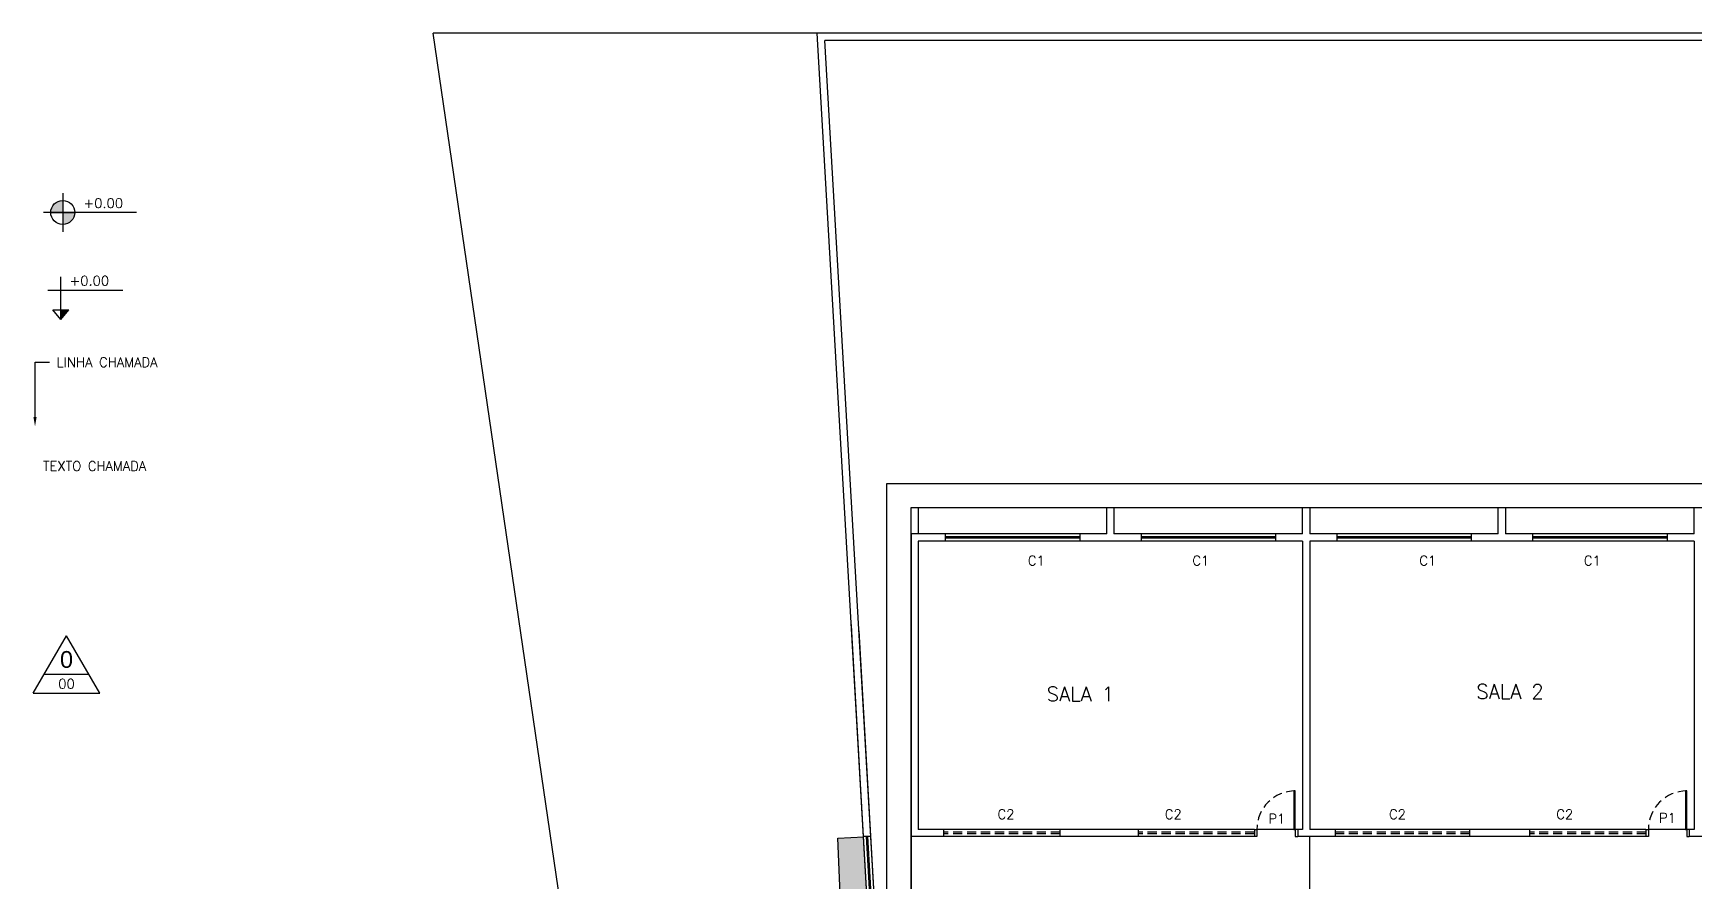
# Model space of a CAD drawing. Header units: millimetres. Extents: x -11 to 499, y 215 to 428.
# Drawn here: x 413.77 to 448.36, y 302.78 to 320.44 of the extents above; entities that cross this region are included whole.
import ezdxf
from ezdxf import colors
from ezdxf.entities.mleader import LeaderData, LeaderLine
from ezdxf.enums import TextEntityAlignment as Align
from ezdxf.math import Vec2, Vec3

# ---------------------------------------------------------------- set-up
doc = ezdxf.new("R2010")
doc.units = ezdxf.units.MM
doc.linetypes.add('HIDDEN', pattern=[9.525, 6.35, -3.175])
for name, color, linetype in [('ARQ-ALVENARIA', 4, 'Continuous'), ('ARQ-COTAS', 30, 'Continuous'), ('ARQ-ESQ-01', 1, 'Continuous'), ('ARQ-ESQ-02', 2, 'Continuous'), ('ARQ-PENA-02', 2, 'Continuous'), ('ARQ-PENA-03', 3, 'Continuous'), ('ARQ-PENA-06', 6, 'Continuous'), ('ARQ-PISO', 8, 'Continuous'), ('ARQ-PROJ-01', 1, 'HIDDEN'), ('ARQ-SÍMBOLOS', 2, 'Continuous'), ('ARQ-TEXTO2', 2, 'Continuous'), ('ARQ-TEXTO3', 3, 'Continuous'), ('ARQ-TEXTO4', 4, 'Continuous'), ('Cobertura', 50, 'Continuous')]:
    doc.layers.add(name, color=color, linetype=linetype)
doc.styles.add('arial', font='arial.ttf')
doc.styles.add('ROMANS', font='romans.shx')
doc.styles.add('Romans_Anot', font='romans.shx')

# ---------------------------------------------------------------- blocks, each defined once
blk = doc.blocks.new('Nível_Planta')
at = {"layer": 'ARQ-SÍMBOLOS', "ltscale": 0.1}
h = blk.add_hatch(color=1, dxfattribs=at)
h.dxf.hatch_style = 1
h.paths.add_polyline_path([(-0.25, 0), (0, 0), (0, 0.25, 0.414214)])
h.paths.add_polyline_path([(0.25, 0), (0, 0), (0, -0.25, 0.414214)])
at = {"layer": 'ARQ-SÍMBOLOS', "color": 1}
for p, q in [((0, 0.4), (0, -0.4)), ((1.535, 0), (-0.4, 0))]:
    blk.add_line(p, q, dxfattribs=at)
at = {"layer": 'ARQ-SÍMBOLOS', "color": 1, "ltscale": 0.1}
blk.add_line((-0.25, 0), (0.25, 0), dxfattribs=at)
at = {"layer": 'ARQ-SÍMBOLOS', "color": 1}
blk.add_circle((0, 0), 0.25, dxfattribs=at)
at = {"layer": 'ARQ-TEXTO2', "style": 'ROMANS'}
blk.add_attdef('NIVEL-ACABADO', text='', height=0.2, dxfattribs=at).set_placement((0.432, 0.034), align=Align.BOTTOM_LEFT)
blk = doc.blocks.new('Nível_Fachada')
at = {"layer": 'ARQ-SÍMBOLOS'}
h = blk.add_hatch(color=1, dxfattribs=at)
h.dxf.hatch_style = 1
h.paths.add_polyline_path([(0.167, 0.202), (0, 0.202), (0, 0)])
at = {"layer": 'ARQ-SÍMBOLOS', "color": 1}
for p, q in [((0, 0), (0, 0.884)), ((-0.271, 0.613), (1.29, 0.613)), ((-0.167, 0.202), (0.167, 0.202)), ((0, 0), (-0.167, 0.202)), ((0, 0), (0.167, 0.202))]:
    blk.add_line(p, q, dxfattribs=at)
at = {"layer": 'ARQ-TEXTO2', "style": 'ROMANS'}
blk.add_attdef('NIVEL-ACABADO', text='', height=0.2, dxfattribs=at).set_placement((0.182, 0.647), align=Align.BOTTOM_LEFT)
blk = doc.blocks.new('Símbolo_Fachada')
at = {"layer": 'ARQ-SÍMBOLOS', "ltscale": 0.1}
for p, q in [((-0.693, -0.399), (0, 0.801)), ((0.693, -0.399), (0, 0.801)), ((-0.693, -0.399), (0.693, -0.399))]:
    blk.add_line(p, q, dxfattribs=at)
at = {"layer": 'ARQ-SÍMBOLOS', "color": 4, "ltscale": 0.1}
blk.add_line((-0.463, 0), (0.463, 0), dxfattribs=at)
at = {"layer": 'ARQ-TEXTO2', "style": 'ROMANS'}
blk.add_attdef('NUMERO-FOLHA', text='', height=0.2, dxfattribs=at).set_placement((0, -0.199), align=Align.MIDDLE_CENTER)
at = {"layer": 'ARQ-TEXTO4', "style": 'arial'}
blk.add_attdef('NUMERO-DESENHO-NA-FOLHA', text='', height=0.35, dxfattribs=at).set_placement((0, 0.306), align=Align.MIDDLE_CENTER)

msp = doc.modelspace()

# ---------------------------------------------------------------- hatches: boundary and pattern name
at = {"layer": 'ARQ-PENA-06', "ltscale": 0.03, "transparency": 33554687}
h = msp.add_hatch(dxfattribs=at)
h.set_pattern_fill('AR-CONC', color=0, scale=0.0047)
h.paths.add_polyline_path([(431.953, 288.218), (431.953, 288.377), (431.953, 288.893), (432.353, 289.327), (431.035, 289.327), (431.72, 281.833), (432.319, 281.868)])
h.paths.add_polyline_path([(433.183, 290.227), (430.953, 290.227), (431.035, 289.327), (432.353, 289.327)])
h.paths.add_polyline_path([(432.353, 294.327), (430.915, 294.327), (430.953, 293.427), (433.183, 293.427)])
h.paths.add_polyline_path([(431.55, 295.197), (431.519, 295.747), (431.509, 295.909), (431.06, 303.714), (430.52, 303.683), (430.915, 294.327), (432.353, 294.327)])

# ---------------------------------------------------------------- linework, layer by layer
at = {"layer": 'ARQ-ALVENARIA'}
for p, q in [((432.045, 310.018), (432.045, 310.568)), ((432.045, 310.568), (432.195, 310.568)), ((432.195, 310.568), (432.195, 310.018)), ((436.12, 310.568), (436.27, 310.568)), ((436.12, 310.018), (436.12, 310.568)), ((436.27, 310.568), (436.27, 310.018)), ((440.195, 310.568), (440.345, 310.568)), ((440.195, 310.018), (440.195, 310.568)), ((440.345, 310.568), (440.345, 310.018)), ((444.27, 310.018), (444.27, 310.568)), ((444.27, 310.568), (444.42, 310.568)), ((444.42, 310.568), (444.42, 310.018)), ((448.345, 310.018), (448.345, 310.568)), ((448.345, 310.568), (448.495, 310.568)), ((432.045, 310.018), (432.045, 303.718)), ((432.758, 310.018), (432.045, 310.018)), ((432.758, 310.018), (432.758, 309.868)), ((435.558, 310.018), (435.558, 309.868)), ((436.12, 310.018), (435.558, 310.018)), ((436.833, 310.018), (436.27, 310.018)), ((436.833, 310.018), (436.833, 309.868)), ((440.195, 310.018), (439.633, 310.018)), ((439.633, 310.018), (439.633, 309.868)), ((440.908, 310.018), (440.345, 310.018)), ((440.908, 310.018), (440.908, 309.868)), ((444.27, 310.018), (443.708, 310.018)), ((443.708, 310.018), (443.708, 309.868)), ((444.983, 310.018), (444.42, 310.018)), ((444.983, 310.018), (444.983, 309.868)), ((447.783, 310.018), (447.783, 309.868)), ((448.345, 310.018), (447.783, 310.018)), ((432.195, 309.868), (432.195, 303.868)), ((432.758, 309.868), (432.195, 309.868)), ((436.833, 309.868), (435.558, 309.868)), ((440.195, 309.868), (439.633, 309.868)), ((440.195, 309.868), (440.195, 303.868)), ((440.345, 309.868), (440.345, 303.868)), ((440.908, 309.868), (440.345, 309.868)), ((444.983, 309.868), (443.708, 309.868)), ((448.345, 309.868), (447.783, 309.868)), ((448.345, 309.868), (448.345, 303.868)), ((432.723, 303.718), (432.045, 303.718)), ((432.723, 303.868), (432.195, 303.868)), ((432.723, 303.868), (432.723, 303.718)), ((436.773, 303.868), (435.145, 303.868)), ((435.145, 303.868), (435.145, 303.718)), ((436.773, 303.718), (435.145, 303.718)), ((436.773, 303.868), (436.773, 303.718)), ((439.195, 303.868), (439.195, 303.718)), ((440.195, 303.868), (440.095, 303.868)), ((440.095, 303.868), (440.095, 303.718)), ((440.873, 303.718), (440.095, 303.718)), ((440.873, 303.868), (440.345, 303.868)), ((443.673, 303.868), (443.673, 303.718)), ((444.923, 303.868), (443.673, 303.868)), ((444.923, 303.718), (443.673, 303.718)), ((444.923, 303.868), (444.923, 303.718)), ((447.345, 303.868), (447.345, 303.718)), ((448.345, 303.868), (448.245, 303.868)), ((448.245, 303.868), (448.245, 303.718)), ((449.023, 303.718), (448.245, 303.718))]:
    msp.add_line(p, q, dxfattribs=at)
at = {"layer": 'ARQ-ALVENARIA', "ltscale": 0.03}
msp.add_line((440.873, 303.868), (440.873, 303.718), dxfattribs=at)
at = {"layer": 'ARQ-ESQ-01'}
for p, q in [((435.558, 310.018), (432.758, 310.018)), ((439.633, 310.018), (436.833, 310.018)), ((443.708, 310.018), (440.908, 310.018)), ((447.783, 310.018), (444.983, 310.018)), ((435.558, 309.868), (432.758, 309.868)), ((439.633, 309.868), (436.833, 309.868)), ((443.708, 309.868), (440.908, 309.868)), ((447.783, 309.868), (444.983, 309.868)), ((435.145, 303.868), (432.723, 303.868)), ((435.145, 303.718), (432.723, 303.718)), ((439.195, 303.868), (436.773, 303.868)), ((439.195, 303.718), (436.773, 303.718)), ((443.673, 303.868), (440.873, 303.868)), ((443.673, 303.718), (440.873, 303.718)), ((447.345, 303.868), (444.923, 303.868)), ((447.345, 303.718), (444.923, 303.718))]:
    msp.add_line(p, q, dxfattribs=at)
at = {"layer": 'ARQ-ESQ-02'}
for p, q in [((435.558, 309.958), (432.758, 309.958)), ((435.558, 309.928), (432.758, 309.928)), ((439.633, 309.958), (436.833, 309.958)), ((439.633, 309.928), (436.833, 309.928)), ((443.708, 309.958), (440.908, 309.958)), ((443.708, 309.928), (440.908, 309.928)), ((447.783, 309.958), (444.983, 309.958)), ((447.783, 309.928), (444.983, 309.928))]:
    msp.add_line(p, q, dxfattribs=at)
for points in [[(440.045, 303.868), (440.045, 304.668), (440.015, 304.668), (440.015, 303.868)], [(448.195, 303.868), (448.195, 304.668), (448.165, 304.668), (448.165, 303.868)]]:
    msp.add_lwpolyline(points, close=True, dxfattribs=at)
for points in [[(439.195, 303.868), (439.245, 303.868), (439.245, 303.718), (439.195, 303.718)], [(440.095, 303.868), (440.045, 303.868), (440.045, 303.718), (440.095, 303.718)], [(447.345, 303.868), (447.395, 303.868), (447.395, 303.718), (447.345, 303.718)], [(448.245, 303.868), (448.195, 303.868), (448.195, 303.718), (448.245, 303.718)]]:
    msp.add_lwpolyline(points, dxfattribs=at)
at = {"layer": 'ARQ-PENA-02', "ltscale": 0.03}
for p, q in [((431.569, 295.909), (431.119, 303.718)), ((431.6, 295.909), (431.149, 303.718))]:
    msp.add_line(p, q, dxfattribs=at)
at = {"layer": 'ARQ-PENA-03', "ltscale": 0.03}
for p, q in [((430.095, 320.443), (422.095, 320.443)), ((433.01, 245.953), (422.095, 320.443)), ((486.095, 320.443), (430.095, 320.443)), ((431.227, 300.809), (430.095, 320.443)), ((485.945, 320.293), (430.254, 320.293)), ((431.377, 300.818), (430.254, 320.293)), ((430.813, 307.984), (430.805, 308.134)), ((431.519, 295.747), (430.813, 307.984)), ((431.665, 295.809), (430.963, 308.001)), ((431.21, 303.718), (431.059, 303.718))]:
    msp.add_line(p, q, dxfattribs=at)
at = {"layer": 'ARQ-PISO', "ltscale": 0.03}
for p, q in [((430.52, 303.683), (431.06, 303.714)), ((430.953, 293.427), (430.52, 303.683)), ((448.165, 303.868), (447.395, 303.868))]:
    msp.add_line(p, q, dxfattribs=at)
at = {"layer": 'ARQ-PISO'}
for p, q in [((432.045, 303.718), (432.045, 301.318)), ((440.015, 303.868), (439.245, 303.868)), ((440.345, 302.268), (440.345, 303.718))]:
    msp.add_line(p, q, dxfattribs=at)
at = {"layer": 'ARQ-PROJ-01', "ltscale": 0.03}
for p, q in [((435.145, 303.808), (432.723, 303.808)), ((435.145, 303.778), (432.723, 303.778)), ((439.195, 303.808), (436.773, 303.808)), ((439.195, 303.778), (436.773, 303.778)), ((443.673, 303.808), (440.873, 303.808)), ((443.673, 303.778), (440.873, 303.778)), ((447.345, 303.808), (444.923, 303.808)), ((447.345, 303.778), (444.923, 303.778))]:
    msp.add_line(p, q, dxfattribs=at)
for centre in [(440.045, 303.868), (448.195, 303.868)]:
    msp.add_arc(centre, 0.8, 90, 180, dxfattribs=at)
at = {"layer": 'Cobertura', "ltscale": 0.03}
msp.add_lwpolyline([(431.545, 311.068), (460.145, 311.068), (460.145, 314.218), (465.445, 314.218), (465.445, 311.068), (481.745, 311.068), (481.745, 306.093), (486.595, 306.093), (486.595, 293.028), (481.745, 293.028), (481.745, 281.368), (472.545, 281.339), (472.545, 300.707), (480.745, 300.736), (480.745, 301.318), (431.545, 301.318)], close=True, dxfattribs=at)
msp.add_lwpolyline([(432.045, 310.568), (460.645, 310.568), (460.645, 313.718), (464.945, 313.718), (464.945, 310.568), (481.245, 310.568), (481.245, 305.593), (486.095, 305.593), (486.095, 293.528), (481.245, 293.528), (481.245, 281.868), (472.97, 281.834), (472.97, 300.202), (481.245, 300.236), (481.245, 301.818), (432.045, 301.818), (432.045, 310.568)], dxfattribs=at)

# ---------------------------------------------------------------- block references
at = {"layer": 'ARQ-SÍMBOLOS'}
for name, p, values in [('Nível_Planta', (414.387, 316.711), {'NIVEL-ACABADO': '+0.00'}), ('Nível_Fachada', (414.348, 314.484), {'NIVEL-ACABADO': '+0.00 '})]:
    msp.add_blockref(name, p, dxfattribs=at).add_auto_attribs(values)
at = {"layer": 'ARQ-SÍMBOLOS', "ltscale": 0.03}
msp.add_blockref('Símbolo_Fachada', (414.466, 307.1), dxfattribs=at).add_auto_attribs({'NUMERO-FOLHA': '00', 'NUMERO-DESENHO-NA-FOLHA': '0'})

# ---------------------------------------------------------------- texts
at = {"layer": 'ARQ-TEXTO2', "style": 'ROMANS'}
for s, p in [('C1', (434.477, 309.363)), ('C1', (437.902, 309.363)), ('C1', (442.627, 309.363)), ('C1', (446.052, 309.363)), ('C2', (433.846, 304.083)), ('C2', (437.328, 304.083)), ('P1', (439.485, 303.991)), ('C2', (441.996, 304.083)), ('C2', (445.478, 304.083)), ('P1', (447.616, 304.006))]:
    msp.add_text(s, height=0.2, dxfattribs=at).set_placement(p)
at = {"layer": 'ARQ-TEXTO2', "insert": (413.975, 311.532), "char_height": 0.2, "attachment_point": 1, "style": 'ROMANS'}
msp.add_mtext('TEXTO CHAMADA', dxfattribs=at)
at = {"layer": 'ARQ-TEXTO3', "style": 'ROMANS'}
for s, p in [('SALA 1', (434.87, 306.535)), ('SALA 2', (443.814, 306.589))]:
    msp.add_text(s, height=0.3, dxfattribs=at).set_placement(p)

# ---------------------------------------------------------------- leaders
at = {"layer": 'ARQ-COTAS'}
ml = msp.add_multileader_mtext('Standard', dxfattribs=at)
ml.set_content('LINHA CHAMADA', color=2, style='Romans_Anot')
ml.set_leader_properties(color=256, linetype='ByLayer', lineweight=-1)
ml.build(insert=Vec2(0, 0))
ml.multileader.update_dxf_attribs({"text_top_attachment_type": 10, "text_bottom_attachment_type": 10, "dogleg_length": 0.3, "arrow_head_size": 0.2})
ctx = ml.context
ctx.base_point, ctx.char_height, ctx.arrow_head_size, ctx.landing_gap_size, ctx.plane_origin = Vec3(414.11, 313.594), 0.2, 0.2, 0.15, Vec3(413.81, 312.254)
notes = []
notes.append((ctx, [(0, (1, 1, 0), (413.81, 313.594), (1, 0), 0.3, [(0, [(413.81, 312.254)], 0, [])])]))
ctx.mtext.insert, ctx.mtext.flow_direction = Vec3(414.26, 313.694), 5
for ctx, leaders in notes:
    for number, flags, end, landing, length, lines in leaders:
        leader = LeaderData()
        leader.index, (leader.has_last_leader_line, leader.has_dogleg_vector, leader.attachment_direction) = number, flags
        leader.last_leader_point, leader.dogleg_vector, leader.dogleg_length = Vec3(end), Vec3(landing), length
        for number, points, colour, breaks in lines:
            line = LeaderLine()
            line.index, line.vertices, line.color, line.breaks = number, Vec3.list(points), colors.encode_raw_color(colour), breaks
            leader.lines.append(line)
        ctx.leaders.append(leader)

doc.saveas('drawing.dxf')
